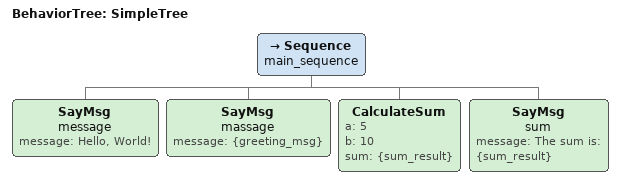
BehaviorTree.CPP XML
<?xml version="1.0" encoding="UTF-8"?>
<root BTCPP_format="4">

    <BehaviorTree ID="SimpleTree">
        <Sequence name="main_sequence">
            <SayMsg name="message" message="Hello, World!"/>
            <SayMsg name="massage" message="{greeting_msg}"/>
            <CalculateSum a="5" b="10" sum="{sum_result}"/>
            <SayMsg name="sum" message="The sum is: {sum_result}"/>
        </Sequence>
    </BehaviorTree>
</root>
